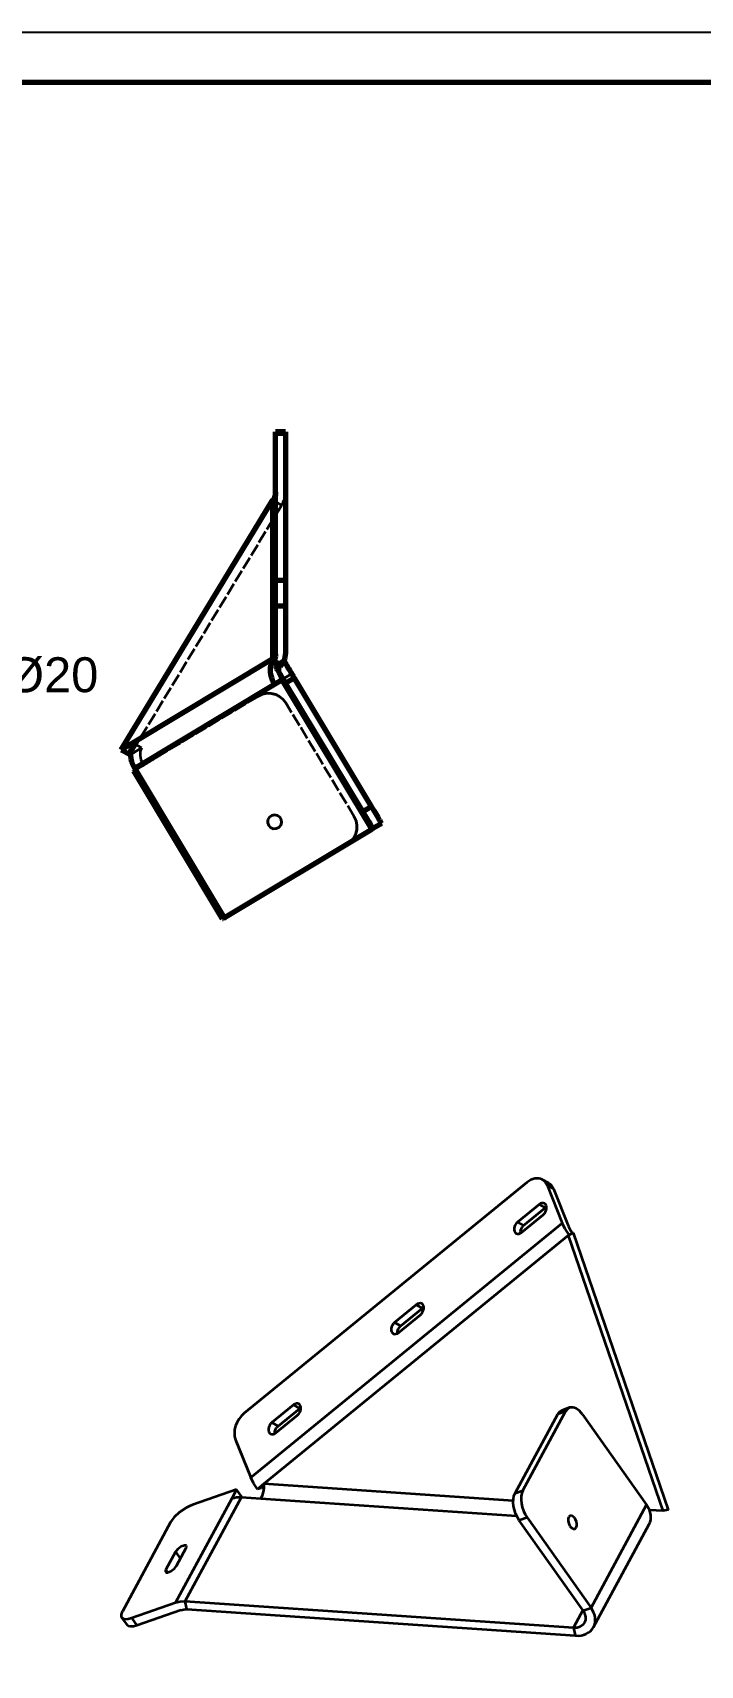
# Model space of a CAD drawing. Header units: millimetres. Extents: x 0 to 420, y 0 to 297.
# Drawn here: x 132.2 to 199.1, y 133.4 to 297 of the extents above; entities that cross this region are included whole.
import ezdxf

# ---------------------------------------------------------------- set-up
doc = ezdxf.new("R2010")
doc.units = ezdxf.units.MM
doc.linetypes.add('DASHED', pattern=[1.524, 1.27, -0.254])
doc.styles.add('GOST', font='Arial')

msp = doc.modelspace()

# ---------------------------------------------------------------- linework, layer by layer
at = {"color": 1, "lineweight": 70}
for p, q in [((156.57, 256.99), (156.57, 257)), ((156.57, 257), (156.57, 257)), ((156.57, 257), (156.57, 257)), ((157.57, 257), (156.57, 257)), ((156.57, 256.98), (156.57, 256.99)), ((156.57, 256.99), (156.57, 256.99)), ((156.57, 256.97), (156.57, 256.98)), ((156.57, 256.96), (156.57, 256.97)), ((156.57, 256.95), (156.57, 256.96)), ((156.57, 256.94), (156.57, 256.95)), ((156.57, 256.92), (156.57, 256.94)), ((156.57, 256.91), (156.57, 256.92)), ((156.57, 256.89), (156.57, 256.91)), ((156.57, 256.87), (156.57, 256.89)), ((156.57, 256.85), (156.57, 256.87)), ((156.57, 242.13), (156.57, 256.85)), ((157.57, 256.85), (156.57, 256.85)), ((157.57, 257), (157.57, 257)), ((157.57, 257), (157.57, 257)), ((157.57, 257), (157.57, 256.99)), ((157.57, 256.99), (157.57, 256.99)), ((157.57, 256.99), (157.57, 256.98)), ((157.57, 256.98), (157.57, 256.97)), ((157.57, 256.97), (157.57, 256.96)), ((157.57, 256.96), (157.57, 256.95)), ((157.57, 256.95), (157.57, 256.94)), ((157.57, 256.94), (157.57, 256.92)), ((157.57, 256.92), (157.57, 256.91)), ((157.57, 256.91), (157.57, 256.89)), ((157.57, 256.89), (157.57, 256.87)), ((157.57, 256.87), (157.57, 256.85)), ((157.57, 256.85), (157.57, 242.13)), ((156.42, 250.34), (156.31, 250.15)), ((156.51, 250.54), (156.42, 250.34)), ((156.55, 250.74), (156.51, 250.54)), ((156.57, 250.95), (156.55, 250.74)), ((141.1, 225.13), (156.31, 250.2)), ((156.31, 250.15), (156.31, 250.2)), ((156.31, 250.2), (156.33, 250.18)), ((156.31, 234.27), (156.31, 250.15)), ((156.57, 242.04), (156.57, 242.13)), ((156.57, 242.13), (157.57, 242.13)), ((157.57, 242.13), (157.57, 242.04)), ((156.57, 241.92), (156.57, 242.04)), ((156.57, 241.78), (156.57, 241.92)), ((156.57, 241.62), (156.57, 241.78)), ((156.57, 241.45), (156.57, 241.62)), ((156.57, 241.26), (156.57, 241.45)), ((156.57, 241.06), (156.57, 241.26)), ((156.57, 240.85), (156.57, 241.06)), ((156.57, 240.63), (156.57, 240.85)), ((156.57, 240.4), (156.57, 240.63)), ((157.57, 242.04), (157.57, 241.92)), ((157.57, 241.92), (157.57, 241.78)), ((157.57, 241.78), (157.57, 241.62)), ((157.57, 241.62), (157.57, 241.45)), ((157.57, 241.45), (157.57, 241.26)), ((157.57, 241.26), (157.57, 241.06)), ((157.57, 241.06), (157.57, 240.85)), ((157.57, 240.85), (157.57, 240.63)), ((157.57, 240.63), (157.57, 240.4)), ((156.57, 240.18), (156.57, 240.4)), ((156.57, 239.96), (156.57, 240.18)), ((156.57, 239.74), (156.57, 239.96)), ((156.57, 239.53), (156.57, 239.74)), ((156.57, 234.73), (156.57, 239.53)), ((157.57, 239.53), (156.57, 239.53)), ((157.57, 240.4), (157.57, 240.18)), ((157.57, 240.18), (157.57, 239.96)), ((157.57, 239.96), (157.57, 239.74)), ((157.57, 239.74), (157.57, 239.53)), ((157.57, 239.53), (157.57, 234.73)), ((156.31, 234.27), (142.31, 225.86)), ((156.11, 233.66), (156.19, 233.97)), ((156.19, 233.97), (156.31, 234.27)), ((156.31, 234.27), (156.31, 233.93)), ((156.42, 234.11), (156.31, 233.93)), ((156.31, 233.93), (156.76, 233.66)), ((156.51, 234.31), (156.42, 234.11)), ((156.55, 234.52), (156.51, 234.31)), ((156.57, 234.73), (156.55, 234.52)), ((156.55, 233.53), (157.41, 234.05)), ((157.41, 234.05), (157.41, 234.04)), ((157.41, 234.04), (157.43, 234.01)), ((157.43, 234.01), (157.46, 233.95)), ((157.44, 233.98), (157.54, 234.35)), ((157.46, 233.95), (157.51, 233.88)), ((157.54, 234.35), (157.57, 234.73)), ((156.06, 233.34), (156.11, 233.66)), ((156.06, 233.01), (156.06, 233.34)), ((156.1, 232.67), (156.06, 233.01)), ((156.18, 232.35), (156.1, 232.67)), ((156.3, 232.03), (156.18, 232.35)), ((156.55, 233.52), (156.55, 233.53)), ((156.57, 233.49), (156.55, 233.52)), ((156.61, 233.44), (156.57, 233.49)), ((156.65, 233.36), (156.61, 233.44)), ((156.71, 233.27), (156.65, 233.36)), ((156.77, 233.16), (156.71, 233.27)), ((156.85, 233.03), (156.77, 233.16)), ((156.94, 232.89), (156.85, 233.03)), ((157.03, 232.73), (156.94, 232.89)), ((157.03, 232.74), (157.11, 232.46)), ((157.13, 232.56), (157.03, 232.73)), ((157.11, 232.46), (157.24, 232.2)), ((157.24, 232.39), (157.13, 232.56)), ((157.35, 232.2), (157.24, 232.39)), ((157.51, 233.88), (157.56, 233.79)), ((157.56, 233.79), (157.63, 233.68)), ((158.44, 232.34), (157.58, 231.82)), ((157.63, 233.68), (157.71, 233.55)), ((157.71, 233.55), (157.79, 233.4)), ((157.79, 233.4), (157.89, 233.25)), ((157.89, 233.25), (157.99, 233.08)), ((157.99, 233.08), (158.09, 232.9)), ((158.09, 232.9), (158.21, 232.72)), ((158.21, 232.72), (158.32, 232.53)), ((158.32, 232.53), (158.44, 232.34)), ((158.44, 232.34), (166.16, 219.48)), ((142.46, 223.32), (156.46, 231.73)), ((156.46, 231.73), (156.3, 232.03)), ((156.46, 231.73), (157.2, 232.17)), ((157.2, 232.17), (157.22, 232.18)), ((157.2, 232.17), (166.21, 217.17)), ((157.22, 232.18), (157.23, 232.19)), ((157.23, 232.19), (157.25, 232.2)), ((157.25, 232.2), (157.26, 232.21)), ((157.26, 232.21), (157.27, 232.22)), ((157.27, 232.22), (157.28, 232.22)), ((157.28, 232.22), (157.29, 232.23)), ((157.29, 232.23), (157.3, 232.23)), ((157.3, 232.23), (157.31, 232.24)), ((157.31, 232.24), (157.31, 232.24)), ((157.31, 232.24), (157.32, 232.24)), ((157.32, 232.24), (157.32, 232.25)), ((157.32, 232.25), (157.32, 232.25)), ((157.32, 232.25), (157.32, 232.25)), ((157.46, 232.01), (157.35, 232.2)), ((157.58, 231.82), (157.46, 232.01)), ((165.3, 218.96), (157.58, 231.82)), ((142.31, 225.86), (141.1, 225.13)), ((142.19, 225.56), (142.31, 225.86)), ((141.1, 225.13), (142.01, 224.67)), ((142.01, 224.67), (142.06, 224.69)), ((142.06, 224.93), (142.11, 225.25)), ((142.06, 224.6), (142.06, 224.93)), ((142.1, 224.26), (142.06, 224.6)), ((142.18, 223.94), (142.1, 224.26)), ((142.11, 225.25), (142.19, 225.56)), ((142.3, 223.62), (142.18, 223.94)), ((142.46, 223.32), (142.3, 223.62)), ((142.37, 223.03), (142.36, 223.03)), ((142.36, 223.03), (142.36, 223.03)), ((151.27, 208.2), (142.36, 223.03)), ((142.38, 223.04), (142.37, 223.03)), ((142.37, 223.03), (142.37, 223.03)), ((142.39, 223.04), (142.38, 223.04)), ((142.4, 223.05), (142.39, 223.04)), ((142.41, 223.06), (142.4, 223.05)), ((142.43, 223.07), (142.41, 223.06)), ((142.44, 223.08), (142.43, 223.07)), ((142.46, 223.09), (142.44, 223.08)), ((142.56, 223.15), (142.46, 223.32)), ((142.49, 223.1), (142.46, 223.09)), ((142.51, 223.12), (142.49, 223.1)), ((142.53, 223.13), (142.51, 223.12)), ((142.56, 223.15), (142.53, 223.13)), ((151.47, 208.32), (142.56, 223.15)), ((165.3, 218.96), (166.16, 219.48)), ((166.16, 219.48), (166.28, 219.29)), ((166.28, 219.29), (166.39, 219.1)), ((165.42, 218.77), (165.3, 218.96)), ((165.53, 218.58), (165.42, 218.77)), ((165.64, 218.4), (165.53, 218.58)), ((165.75, 218.22), (165.64, 218.4)), ((165.85, 218.05), (165.75, 218.22)), ((165.95, 217.89), (165.85, 218.05)), ((166.03, 217.75), (165.95, 217.89)), ((166.11, 217.62), (166.03, 217.75)), ((166.18, 217.51), (166.11, 217.62)), ((167.19, 217.76), (166.33, 217.25)), ((166.39, 219.1), (166.5, 218.91)), ((166.5, 218.91), (166.61, 218.73)), ((166.61, 218.73), (166.71, 218.57)), ((166.71, 218.57), (166.8, 218.41)), ((166.8, 218.41), (166.89, 218.27)), ((166.89, 218.27), (166.97, 218.14)), ((166.97, 218.14), (167.03, 218.03)), ((167.03, 218.03), (167.09, 217.93)), ((167.09, 217.93), (167.13, 217.86)), ((167.13, 217.86), (167.16, 217.81)), ((167.16, 217.81), (167.18, 217.77)), ((167.18, 217.77), (167.19, 217.76)), ((166.21, 217.17), (151.47, 208.32)), ((166.23, 217.42), (166.18, 217.51)), ((166.23, 217.18), (166.21, 217.17)), ((166.28, 217.34), (166.23, 217.42)), ((166.24, 217.19), (166.23, 217.18)), ((166.26, 217.2), (166.24, 217.19)), ((166.27, 217.21), (166.26, 217.2)), ((166.28, 217.22), (166.27, 217.21)), ((166.31, 217.29), (166.28, 217.34)), ((166.29, 217.22), (166.28, 217.22)), ((166.3, 217.23), (166.29, 217.22)), ((166.31, 217.23), (166.3, 217.23)), ((166.33, 217.26), (166.31, 217.29)), ((166.32, 217.24), (166.31, 217.23)), ((166.33, 217.24), (166.32, 217.24)), ((166.32, 217.24), (166.32, 217.24)), ((166.33, 217.25), (166.33, 217.26)), ((166.33, 217.25), (166.33, 217.25)), ((166.33, 217.25), (166.33, 217.25)), ((166.33, 217.25), (166.33, 217.24)), ((151.28, 208.2), (151.27, 208.2)), ((151.27, 208.2), (151.27, 208.2)), ((151.29, 208.21), (151.28, 208.2)), ((151.28, 208.2), (151.28, 208.2)), ((151.3, 208.21), (151.29, 208.21)), ((151.31, 208.22), (151.3, 208.21)), ((151.32, 208.23), (151.31, 208.22)), ((151.34, 208.24), (151.32, 208.23)), ((151.36, 208.25), (151.34, 208.24)), ((151.37, 208.26), (151.36, 208.25)), ((151.4, 208.27), (151.37, 208.26)), ((151.42, 208.29), (151.4, 208.27)), ((151.44, 208.3), (151.42, 208.29)), ((151.47, 208.32), (151.44, 208.3))]:
    msp.add_line(p, q, dxfattribs=at)
at = {"color": 5, "linetype": 'DASHED', "lineweight": 35}
for p, q in [((156.57, 257), (156.57, 256.99)), ((156.57, 256.99), (156.57, 256.97)), ((156.57, 256.97), (156.57, 256.94)), ((156.57, 256.94), (156.57, 256.89)), ((156.57, 256.89), (156.57, 256.82)), ((156.57, 256.82), (156.57, 256.75)), ((157.57, 256.99), (157.57, 257)), ((157.57, 256.97), (157.57, 256.99)), ((157.57, 256.94), (157.57, 256.97)), ((157.57, 256.89), (157.57, 256.94)), ((157.57, 256.82), (157.57, 256.89)), ((157.57, 256.75), (157.57, 256.82)), ((156.57, 256.75), (156.57, 256.66)), ((156.57, 256.66), (156.57, 256.56)), ((156.57, 256.56), (156.57, 256.45)), ((156.57, 256.45), (156.57, 256.33)), ((156.57, 256.33), (156.57, 256.19)), ((156.57, 256.19), (156.57, 256.05)), ((156.57, 256.05), (156.57, 255.91)), ((156.57, 255.91), (156.57, 255.75)), ((156.57, 255.75), (156.57, 250.95)), ((157.57, 256.66), (157.57, 256.75)), ((157.57, 256.56), (157.57, 256.66)), ((157.57, 256.45), (157.57, 256.56)), ((157.57, 256.33), (157.57, 256.45)), ((157.57, 256.19), (157.57, 256.33)), ((157.57, 256.05), (157.57, 256.19)), ((157.57, 255.91), (157.57, 256.05)), ((157.57, 255.75), (157.57, 255.91)), ((157.57, 255.75), (157.57, 250.95)), ((156.57, 253.97), (156.57, 253.98)), ((156.57, 253.98), (156.57, 253.98)), ((156.57, 253.98), (156.57, 253.98)), ((156.57, 253.98), (156.57, 253.98)), ((156.57, 253.98), (156.57, 253.98)), ((156.57, 253.98), (156.57, 253.97)), ((156.57, 253.96), (156.57, 253.97)), ((156.57, 253.97), (156.57, 253.97)), ((156.57, 253.97), (156.57, 253.97)), ((156.57, 253.97), (156.57, 253.93)), ((156.57, 253.95), (156.57, 253.96)), ((156.57, 253.96), (156.57, 253.96)), ((156.57, 253.94), (156.57, 253.95)), ((156.57, 253.95), (156.57, 253.95)), ((156.57, 253.93), (156.57, 253.94)), ((156.57, 253.94), (156.57, 253.94)), ((156.57, 252.8), (156.57, 253.93)), ((156.57, 253.93), (156.57, 253.86)), ((156.57, 253.86), (156.57, 253.78)), ((156.57, 253.78), (156.57, 253.67)), ((156.57, 253.67), (156.57, 253.55)), ((156.57, 253.55), (156.57, 253.42)), ((157.57, 253.97), (157.57, 253.98)), ((157.57, 253.98), (157.57, 253.98)), ((157.57, 253.98), (157.57, 253.98)), ((157.57, 253.98), (157.57, 253.98)), ((157.57, 253.98), (157.57, 253.98)), ((157.57, 253.98), (157.57, 253.97)), ((157.57, 253.93), (157.57, 253.97)), ((157.57, 253.97), (157.57, 253.97)), ((157.57, 253.97), (157.57, 253.97)), ((157.57, 253.97), (157.57, 253.96)), ((157.57, 253.96), (157.57, 253.96)), ((157.57, 253.96), (157.57, 253.95)), ((157.57, 253.95), (157.57, 253.95)), ((157.57, 253.95), (157.57, 253.94)), ((157.57, 253.94), (157.57, 253.94)), ((157.57, 253.94), (157.57, 253.93)), ((157.57, 253.93), (157.57, 252.8)), ((157.57, 253.86), (157.57, 253.93)), ((157.57, 253.78), (157.57, 253.86)), ((157.57, 253.67), (157.57, 253.78)), ((157.57, 253.55), (157.57, 253.67)), ((157.57, 253.42), (157.57, 253.55)), ((156.57, 253.42), (156.57, 253.28)), ((156.57, 253.28), (156.57, 253.14)), ((156.57, 253.14), (156.57, 253.01)), ((156.57, 253.01), (156.57, 252.89)), ((156.57, 252.89), (156.57, 252.78)), ((156.57, 252.74), (156.57, 252.8)), ((156.57, 252.78), (156.57, 252.7)), ((156.57, 252.65), (156.57, 252.74)), ((156.57, 252.7), (156.57, 252.63)), ((156.57, 252.54), (156.57, 252.65)), ((156.57, 252.63), (156.57, 251.5)), ((156.57, 252.42), (156.57, 252.54)), ((156.57, 252.29), (156.57, 252.42)), ((156.57, 252.16), (156.57, 252.29)), ((156.57, 252.02), (156.57, 252.16)), ((156.57, 251.89), (156.57, 252.02)), ((157.57, 253.28), (157.57, 253.42)), ((157.57, 253.14), (157.57, 253.28)), ((157.57, 253.01), (157.57, 253.14)), ((157.57, 252.89), (157.57, 253.01)), ((157.57, 252.78), (157.57, 252.89)), ((157.57, 252.8), (157.57, 252.74)), ((157.57, 252.7), (157.57, 252.78)), ((157.57, 252.74), (157.57, 252.65)), ((157.57, 252.63), (157.57, 252.7)), ((157.57, 252.65), (157.57, 252.54)), ((157.57, 251.5), (157.57, 252.63)), ((157.57, 252.54), (157.57, 252.42)), ((157.57, 252.42), (157.57, 252.29)), ((157.57, 252.29), (157.57, 252.16)), ((157.57, 252.16), (157.57, 252.02)), ((157.57, 252.02), (157.57, 251.89)), ((156.57, 251.77), (156.57, 251.89)), ((156.57, 251.66), (156.57, 251.77)), ((156.57, 251.57), (156.57, 251.66)), ((156.57, 251.51), (156.57, 251.57)), ((156.57, 251.47), (156.57, 251.51)), ((156.57, 251.5), (156.57, 251.5)), ((156.57, 251.5), (156.57, 251.49)), ((156.57, 251.49), (156.57, 251.48)), ((156.57, 251.48), (156.57, 251.48)), ((156.57, 251.48), (156.57, 251.47)), ((156.57, 251.47), (156.57, 251.47)), ((156.57, 251.47), (156.57, 251.47)), ((156.57, 251.47), (156.57, 251.46)), ((156.57, 251.45), (156.57, 251.47)), ((156.57, 251.46), (156.57, 251.46)), ((156.57, 251.46), (156.57, 251.46)), ((156.57, 251.46), (156.57, 251.46)), ((156.57, 251.46), (156.57, 251.45)), ((156.57, 251.45), (156.57, 251.45)), ((156.57, 251.45), (156.57, 251.45)), ((156.57, 250.95), (156.57, 234.73)), ((157.46, 250.27), (157.54, 250.61)), ((157.54, 250.61), (157.57, 250.95)), ((157.57, 251.89), (157.57, 251.77)), ((157.57, 251.77), (157.57, 251.66)), ((157.57, 251.66), (157.57, 251.57)), ((157.57, 251.57), (157.57, 251.51)), ((157.57, 251.51), (157.57, 251.47)), ((157.57, 251.49), (157.57, 251.5)), ((157.57, 251.5), (157.57, 251.5)), ((157.57, 251.48), (157.57, 251.49)), ((157.57, 251.47), (157.57, 251.48)), ((157.57, 251.48), (157.57, 251.48)), ((157.57, 251.47), (157.57, 251.45)), ((157.57, 251.46), (157.57, 251.47)), ((157.57, 251.47), (157.57, 251.47)), ((157.57, 251.47), (157.57, 251.47)), ((157.57, 251.45), (157.57, 251.46)), ((157.57, 251.46), (157.57, 251.46)), ((157.57, 251.46), (157.57, 251.46)), ((157.57, 251.46), (157.57, 251.46)), ((157.57, 251.45), (157.57, 251.45)), ((157.57, 251.45), (157.57, 251.45)), ((157.57, 234.73), (157.57, 250.95)), ((157.15, 249.61), (142.01, 224.67)), ((156.75, 249.89), (156.31, 250.15)), ((156.33, 250.18), (156.75, 249.89)), ((156.75, 249.89), (157.15, 249.65)), ((156.75, 249.89), (157.15, 249.61)), ((157.15, 249.65), (157.33, 249.95)), ((157.15, 249.65), (157.15, 249.61)), ((157.33, 249.95), (157.46, 250.27)), ((156.57, 247.58), (156.57, 247.59)), ((156.57, 247.59), (156.57, 247.59)), ((156.57, 247.59), (156.57, 247.59)), ((156.57, 247.59), (156.57, 247.57)), ((156.57, 247.57), (156.57, 247.58)), ((156.57, 247.58), (156.57, 247.58)), ((156.57, 247.58), (156.57, 247.58)), ((156.57, 247.58), (156.57, 247.58)), ((156.57, 247.56), (156.57, 247.57)), ((156.57, 247.57), (156.57, 247.57)), ((156.57, 247.57), (156.57, 247.57)), ((156.57, 247.57), (156.57, 247.53)), ((156.57, 247.55), (156.57, 247.56)), ((156.57, 247.56), (156.57, 247.56)), ((156.57, 247.54), (156.57, 247.55)), ((156.57, 246.41), (156.57, 247.54)), ((156.57, 247.54), (156.57, 247.54)), ((156.57, 247.53), (156.57, 247.47)), ((156.57, 247.47), (156.57, 247.38)), ((156.57, 247.38), (156.57, 247.27)), ((156.57, 247.27), (156.57, 247.15)), ((156.57, 247.15), (156.57, 247.02)), ((156.57, 247.02), (156.57, 246.88)), ((157.57, 247.57), (157.57, 247.59)), ((157.57, 247.59), (157.57, 247.59)), ((157.57, 247.59), (157.57, 247.59)), ((157.57, 247.59), (157.57, 247.58)), ((157.57, 247.58), (157.57, 247.58)), ((157.57, 247.58), (157.57, 247.58)), ((157.57, 247.58), (157.57, 247.58)), ((157.57, 247.58), (157.57, 247.57)), ((157.57, 247.53), (157.57, 247.57)), ((157.57, 247.57), (157.57, 247.57)), ((157.57, 247.57), (157.57, 247.57)), ((157.57, 247.57), (157.57, 247.56)), ((157.57, 247.56), (157.57, 247.56)), ((157.57, 247.56), (157.57, 247.55)), ((157.57, 247.55), (157.57, 247.54)), ((157.57, 247.54), (157.57, 246.41)), ((157.57, 247.54), (157.57, 247.54)), ((157.57, 247.47), (157.57, 247.53)), ((157.57, 247.38), (157.57, 247.47)), ((157.57, 247.27), (157.57, 247.38)), ((157.57, 247.15), (157.57, 247.27)), ((157.57, 247.02), (157.57, 247.15)), ((157.57, 246.88), (157.57, 247.02)), ((156.57, 246.88), (156.57, 246.75)), ((156.57, 246.75), (156.57, 246.62)), ((156.57, 246.62), (156.57, 246.5)), ((156.57, 246.5), (156.57, 246.39)), ((156.57, 246.34), (156.57, 246.41)), ((156.57, 246.39), (156.57, 246.3)), ((156.57, 246.26), (156.57, 246.34)), ((156.57, 246.3), (156.57, 246.24)), ((156.57, 246.15), (156.57, 246.26)), ((156.57, 246.24), (156.57, 245.11)), ((156.57, 246.03), (156.57, 246.15)), ((156.57, 245.9), (156.57, 246.03)), ((156.57, 245.76), (156.57, 245.9)), ((156.57, 245.62), (156.57, 245.76)), ((156.57, 245.49), (156.57, 245.62)), ((156.57, 245.37), (156.57, 245.49)), ((156.57, 245.26), (156.57, 245.37)), ((157.57, 246.75), (157.57, 246.88)), ((157.57, 246.62), (157.57, 246.75)), ((157.57, 246.5), (157.57, 246.62)), ((157.57, 246.39), (157.57, 246.5)), ((157.57, 246.41), (157.57, 246.34)), ((157.57, 246.3), (157.57, 246.39)), ((157.57, 246.34), (157.57, 246.26)), ((157.57, 246.24), (157.57, 246.3)), ((157.57, 246.26), (157.57, 246.15)), ((157.57, 245.11), (157.57, 246.24)), ((157.57, 246.15), (157.57, 246.03)), ((157.57, 246.03), (157.57, 245.9)), ((157.57, 245.9), (157.57, 245.76)), ((157.57, 245.76), (157.57, 245.62)), ((157.57, 245.62), (157.57, 245.49)), ((157.57, 245.49), (157.57, 245.37)), ((157.57, 245.37), (157.57, 245.26)), ((156.57, 245.18), (156.57, 245.26)), ((156.57, 245.11), (156.57, 245.18)), ((156.57, 245.11), (156.57, 245.1)), ((156.57, 245.07), (156.57, 245.11)), ((156.57, 245.1), (156.57, 245.1)), ((156.57, 245.1), (156.57, 245.09)), ((156.57, 245.09), (156.57, 245.09)), ((156.57, 245.09), (156.57, 245.08)), ((156.57, 245.08), (156.57, 245.08)), ((156.57, 245.08), (156.57, 245.07)), ((156.57, 245.07), (156.57, 245.07)), ((156.57, 245.07), (156.57, 245.07)), ((156.57, 245.07), (156.57, 245.06)), ((156.57, 245.06), (156.57, 245.07)), ((156.57, 245.06), (156.57, 245.06)), ((156.57, 245.06), (156.57, 245.06)), ((156.57, 245.06), (156.57, 245.06)), ((156.57, 245.06), (156.57, 245.06)), ((157.57, 245.26), (157.57, 245.18)), ((157.57, 245.18), (157.57, 245.11)), ((157.57, 245.11), (157.57, 245.07)), ((157.57, 245.1), (157.57, 245.11)), ((157.57, 245.09), (157.57, 245.1)), ((157.57, 245.1), (157.57, 245.1)), ((157.57, 245.08), (157.57, 245.09)), ((157.57, 245.09), (157.57, 245.09)), ((157.57, 245.07), (157.57, 245.08)), ((157.57, 245.08), (157.57, 245.08)), ((157.57, 245.07), (157.57, 245.06)), ((157.57, 245.06), (157.57, 245.07)), ((157.57, 245.07), (157.57, 245.07)), ((157.57, 245.07), (157.57, 245.07)), ((157.57, 245.06), (157.57, 245.06)), ((157.57, 245.06), (157.57, 245.06)), ((157.57, 245.06), (157.57, 245.06)), ((157.57, 245.06), (157.57, 245.06)), ((156.57, 241.18), (156.57, 241.19)), ((156.57, 241.19), (156.57, 241.19)), ((156.57, 241.19), (156.57, 241.19)), ((156.57, 241.19), (156.57, 241.19)), ((156.57, 241.19), (156.57, 241.19)), ((156.57, 241.19), (156.57, 241.19)), ((156.57, 241.19), (156.57, 241.18)), ((156.57, 241.17), (156.57, 241.18)), ((156.57, 241.18), (156.57, 241.18)), ((156.57, 241.18), (156.57, 241.18)), ((156.57, 241.18), (156.57, 241.14)), ((156.57, 241.16), (156.57, 241.17)), ((156.57, 241.17), (156.57, 241.17)), ((156.57, 241.15), (156.57, 241.16)), ((156.57, 241.16), (156.57, 241.16)), ((156.57, 241.14), (156.57, 241.15)), ((156.57, 240.01), (156.57, 241.14)), ((156.57, 241.14), (156.57, 241.07)), ((156.57, 241.07), (156.57, 240.99)), ((156.57, 240.99), (156.57, 240.88)), ((156.57, 240.88), (156.57, 240.76)), ((156.57, 240.76), (156.57, 240.63)), ((156.57, 240.63), (156.57, 240.49)), ((156.57, 240.49), (156.57, 240.35)), ((157.57, 241.18), (157.57, 241.19)), ((157.57, 241.19), (157.57, 241.19)), ((157.57, 241.19), (157.57, 241.19)), ((157.57, 241.19), (157.57, 241.19)), ((157.57, 241.19), (157.57, 241.19)), ((157.57, 241.19), (157.57, 241.19)), ((157.57, 241.19), (157.57, 241.18)), ((157.57, 241.14), (157.57, 241.18)), ((157.57, 241.18), (157.57, 241.18)), ((157.57, 241.18), (157.57, 241.18)), ((157.57, 241.18), (157.57, 241.17)), ((157.57, 241.17), (157.57, 241.17)), ((157.57, 241.17), (157.57, 241.16)), ((157.57, 241.16), (157.57, 241.16)), ((157.57, 241.16), (157.57, 241.15)), ((157.57, 241.15), (157.57, 241.14)), ((157.57, 241.14), (157.57, 240.01)), ((157.57, 241.07), (157.57, 241.14)), ((157.57, 240.99), (157.57, 241.07)), ((157.57, 240.88), (157.57, 240.99)), ((157.57, 240.76), (157.57, 240.88)), ((157.57, 240.63), (157.57, 240.76)), ((157.57, 240.49), (157.57, 240.63)), ((157.57, 240.35), (157.57, 240.49)), ((156.57, 240.35), (156.57, 240.22)), ((156.57, 240.22), (156.57, 240.1)), ((156.57, 240.1), (156.57, 240)), ((156.57, 239.95), (156.57, 240.01)), ((156.57, 240), (156.57, 239.91)), ((156.57, 239.86), (156.57, 239.95)), ((156.57, 239.91), (156.57, 239.84)), ((156.57, 239.76), (156.57, 239.86)), ((156.57, 239.84), (156.57, 238.72)), ((156.57, 239.64), (156.57, 239.76)), ((156.57, 239.5), (156.57, 239.64)), ((156.57, 239.37), (156.57, 239.5)), ((156.57, 239.23), (156.57, 239.37)), ((156.57, 239.1), (156.57, 239.23)), ((156.57, 238.98), (156.57, 239.1)), ((156.57, 238.87), (156.57, 238.98)), ((156.57, 238.78), (156.57, 238.87)), ((157.57, 240.22), (157.57, 240.35)), ((157.57, 240.1), (157.57, 240.22)), ((157.57, 240), (157.57, 240.1)), ((157.57, 240.01), (157.57, 239.95)), ((157.57, 239.91), (157.57, 240)), ((157.57, 239.95), (157.57, 239.86)), ((157.57, 239.84), (157.57, 239.91)), ((157.57, 239.86), (157.57, 239.76)), ((157.57, 238.72), (157.57, 239.84)), ((157.57, 239.76), (157.57, 239.64)), ((157.57, 239.64), (157.57, 239.5)), ((157.57, 239.5), (157.57, 239.37)), ((157.57, 239.37), (157.57, 239.23)), ((157.57, 239.23), (157.57, 239.1)), ((157.57, 239.1), (157.57, 238.98)), ((157.57, 238.98), (157.57, 238.87)), ((157.57, 238.87), (157.57, 238.78)), ((156.57, 238.72), (156.57, 238.78)), ((156.57, 238.72), (156.57, 238.71)), ((156.57, 238.68), (156.57, 238.72)), ((156.57, 238.71), (156.57, 238.7)), ((156.57, 238.7), (156.57, 238.7)), ((156.57, 238.7), (156.57, 238.69)), ((156.57, 238.69), (156.57, 238.69)), ((156.57, 238.69), (156.57, 238.68)), ((156.57, 238.68), (156.57, 238.68)), ((156.57, 238.68), (156.57, 238.67)), ((156.57, 238.67), (156.57, 238.68)), ((156.57, 238.67), (156.57, 238.67)), ((156.57, 238.67), (156.57, 238.67)), ((156.57, 238.67), (156.57, 238.67)), ((156.57, 238.67), (156.57, 238.67)), ((156.57, 238.67), (156.57, 238.67)), ((156.57, 238.67), (156.57, 238.67)), ((157.57, 238.78), (157.57, 238.72)), ((157.57, 238.72), (157.57, 238.68)), ((157.57, 238.71), (157.57, 238.72)), ((157.57, 238.7), (157.57, 238.71)), ((157.57, 238.69), (157.57, 238.7)), ((157.57, 238.7), (157.57, 238.7)), ((157.57, 238.68), (157.57, 238.69)), ((157.57, 238.69), (157.57, 238.69)), ((157.57, 238.68), (157.57, 238.67)), ((157.57, 238.67), (157.57, 238.68)), ((157.57, 238.68), (157.57, 238.68)), ((157.57, 238.67), (157.57, 238.67)), ((157.57, 238.67), (157.57, 238.67)), ((157.57, 238.67), (157.57, 238.67)), ((157.57, 238.67), (157.57, 238.67)), ((157.57, 238.67), (157.57, 238.67)), ((157.57, 238.67), (157.57, 238.67)), ((156.31, 234.27), (157.15, 233.76)), ((156.55, 233.53), (157.41, 234.05)), ((157.32, 233.69), (157.44, 233.98)), ((157.41, 234.05), (158.18, 232.76)), ((157.32, 232.25), (156.55, 233.53)), ((156.76, 233.66), (157.15, 233.42)), ((157, 233.27), (156.99, 233)), ((156.99, 233), (157.03, 232.74)), ((157.06, 233.52), (157, 233.27)), ((157.15, 233.76), (157.06, 233.52)), ((157.15, 233.76), (157.15, 233.42)), ((157.15, 233.42), (157.32, 233.69)), ((157.98, 232.64), (157.24, 232.2)), ((158.18, 232.76), (157.32, 232.25)), ((158.01, 232.66), (157.98, 232.64)), ((158.03, 232.67), (158.01, 232.66)), ((158.06, 232.69), (158.03, 232.67)), ((158.08, 232.7), (158.06, 232.69)), ((158.1, 232.71), (158.08, 232.7)), ((158.11, 232.72), (158.1, 232.71)), ((158.13, 232.73), (158.11, 232.72)), ((158.14, 232.74), (158.13, 232.73)), ((158.15, 232.75), (158.14, 232.74)), ((158.16, 232.75), (158.15, 232.75)), ((158.17, 232.76), (158.16, 232.75)), ((158.18, 232.76), (158.17, 232.76)), ((158.17, 232.76), (158.17, 232.76)), ((158.18, 232.76), (167.19, 217.76)), ((158.18, 232.76), (158.18, 232.76)), ((154.85, 230.53), (155.26, 230.72)), ((155.26, 230.72), (154.85, 230.53)), ((155.26, 230.72), (155.7, 230.81)), ((155.7, 230.81), (155.26, 230.72)), ((155.7, 230.81), (156.14, 230.8)), ((156.14, 230.8), (155.7, 230.81)), ((156.14, 230.8), (156.58, 230.69)), ((156.58, 230.69), (156.14, 230.8)), ((157.24, 232.2), (156.46, 231.73)), ((156.58, 230.69), (156.98, 230.49)), ((156.98, 230.49), (156.58, 230.69)), ((166.33, 217.25), (157.32, 232.25)), ((154.85, 230.53), (144.59, 224.37)), ((154.85, 230.53), (144.59, 224.37)), ((156.98, 230.49), (157.32, 230.2)), ((157.32, 230.2), (156.98, 230.49)), ((157.32, 230.2), (157.6, 229.85)), ((157.6, 229.85), (157.32, 230.2)), ((164.45, 218.45), (157.6, 229.85)), ((164.45, 218.45), (157.6, 229.85)), ((143.15, 225.35), (142.31, 225.86)), ((160.57, 226.84), (160.57, 226.85)), ((160.57, 226.85), (160.57, 226.84)), ((160.57, 226.83), (160.57, 226.84)), ((160.57, 226.84), (160.57, 226.83)), ((160.59, 226.81), (160.57, 226.83)), ((160.57, 226.83), (160.59, 226.81)), ((160.6, 226.79), (160.59, 226.81)), ((160.59, 226.81), (160.6, 226.79)), ((160.62, 226.76), (160.6, 226.79)), ((160.6, 226.79), (160.62, 226.76)), ((160.64, 226.72), (160.62, 226.76)), ((160.62, 226.76), (160.64, 226.72)), ((160.67, 226.67), (160.64, 226.72)), ((160.64, 226.72), (160.67, 226.67)), ((160.7, 226.62), (160.67, 226.67)), ((160.67, 226.67), (160.7, 226.62)), ((160.73, 226.57), (160.7, 226.62)), ((160.7, 226.62), (160.73, 226.57)), ((160.77, 226.51), (160.73, 226.57)), ((160.73, 226.57), (160.77, 226.51)), ((160.81, 226.45), (160.77, 226.51)), ((160.77, 226.51), (160.81, 226.45)), ((160.85, 226.38), (160.81, 226.45)), ((160.81, 226.45), (160.85, 226.38)), ((160.89, 226.32), (160.85, 226.38)), ((160.85, 226.38), (160.89, 226.32)), ((160.93, 226.25), (160.89, 226.32)), ((160.89, 226.32), (160.93, 226.25)), ((160.93, 226.25), (162.47, 223.68)), ((162.47, 223.68), (160.93, 226.25)), ((161.43, 227.35), (161.42, 227.36)), ((161.42, 227.36), (161.42, 227.36)), ((161.42, 227.36), (161.42, 227.36)), ((161.42, 227.36), (161.43, 227.35)), ((161.44, 227.33), (161.43, 227.35)), ((161.43, 227.35), (161.44, 227.33)), ((161.46, 227.3), (161.44, 227.33)), ((161.44, 227.33), (161.46, 227.3)), ((161.48, 227.27), (161.46, 227.3)), ((161.46, 227.3), (161.48, 227.27)), ((161.5, 227.23), (161.48, 227.27)), ((161.48, 227.27), (161.5, 227.23)), ((161.53, 227.19), (161.5, 227.23)), ((161.5, 227.23), (161.53, 227.19)), ((161.56, 227.14), (161.53, 227.19)), ((161.53, 227.19), (161.56, 227.14)), ((161.59, 227.08), (161.56, 227.14)), ((161.56, 227.14), (161.59, 227.08)), ((161.63, 227.02), (161.59, 227.08)), ((161.59, 227.08), (161.63, 227.02)), ((161.66, 226.96), (161.63, 227.02)), ((161.63, 227.02), (161.66, 226.96)), ((161.7, 226.9), (161.66, 226.96)), ((161.66, 226.96), (161.7, 226.9)), ((161.74, 226.83), (161.7, 226.9)), ((161.7, 226.9), (161.74, 226.83)), ((161.78, 226.76), (161.74, 226.83)), ((161.74, 226.83), (161.78, 226.76)), ((161.78, 226.76), (163.33, 224.19)), ((163.33, 224.19), (161.78, 226.76)), ((142.06, 224.69), (143.15, 225.35)), ((143.02, 224.98), (142.99, 224.57)), ((142.99, 224.57), (143.07, 224.17)), ((143.15, 225.35), (143.02, 224.98)), ((143.07, 224.17), (143.24, 223.79)), ((144.09, 224.07), (144.34, 224.22)), ((144.14, 224.1), (144.29, 224.18)), ((144.29, 224.18), (144.44, 224.28)), ((144.34, 224.22), (144.59, 224.37)), ((144.44, 224.28), (144.59, 224.37)), ((163.33, 224.19), (163.37, 224.12)), ((163.37, 224.12), (163.33, 224.19)), ((163.37, 224.12), (163.41, 224.06)), ((163.41, 224.06), (163.37, 224.12)), ((142.36, 223.03), (142.38, 223.04)), ((142.38, 223.04), (142.42, 223.06)), ((142.42, 223.06), (142.49, 223.1)), ((142.49, 223.1), (142.58, 223.16)), ((142.56, 223.15), (143.34, 223.62)), ((142.58, 223.16), (142.7, 223.23)), ((142.7, 223.23), (142.85, 223.32)), ((142.85, 223.32), (143.01, 223.42)), ((143.01, 223.42), (143.2, 223.53)), ((143.2, 223.53), (143.41, 223.66)), ((143.23, 223.55), (143.22, 223.55)), ((143.22, 223.55), (143.22, 223.55)), ((143.22, 223.55), (143.22, 223.54)), ((143.22, 223.54), (143.23, 223.55)), ((143.22, 223.54), (143.22, 223.54)), ((143.23, 223.55), (143.25, 223.56)), ((143.24, 223.55), (143.23, 223.55)), ((143.24, 223.79), (143.34, 223.62)), ((143.25, 223.56), (143.24, 223.56)), ((143.24, 223.56), (143.24, 223.55)), ((143.25, 223.56), (143.3, 223.59)), ((143.26, 223.57), (143.25, 223.56)), ((143.27, 223.57), (143.26, 223.57)), ((143.28, 223.58), (143.27, 223.57)), ((143.3, 223.59), (143.28, 223.58)), ((143.3, 223.59), (143.36, 223.63)), ((143.31, 223.6), (143.3, 223.59)), ((143.32, 223.61), (143.31, 223.6)), ((143.34, 223.62), (143.32, 223.61)), ((143.36, 223.63), (143.43, 223.67)), ((143.41, 223.66), (143.62, 223.79)), ((143.43, 223.67), (143.52, 223.72)), ((143.52, 223.72), (143.62, 223.79)), ((143.62, 223.79), (143.85, 223.93)), ((143.62, 223.79), (143.74, 223.85)), ((143.74, 223.85), (143.86, 223.93)), ((143.85, 223.93), (144.09, 224.07)), ((143.86, 223.93), (144, 224.01)), ((144, 224.01), (144.14, 224.1)), ((162.47, 223.68), (162.51, 223.61)), ((162.51, 223.61), (162.47, 223.68)), ((162.51, 223.61), (162.55, 223.54)), ((162.55, 223.54), (162.51, 223.61)), ((162.55, 223.54), (162.59, 223.48)), ((162.59, 223.48), (162.55, 223.54)), ((162.59, 223.48), (162.63, 223.42)), ((162.63, 223.42), (162.59, 223.48)), ((162.63, 223.42), (162.66, 223.36)), ((162.66, 223.36), (162.63, 223.42)), ((162.66, 223.36), (162.7, 223.3)), ((162.7, 223.3), (162.66, 223.36)), ((162.7, 223.3), (162.73, 223.25)), ((162.73, 223.25), (162.7, 223.3)), ((162.73, 223.25), (162.75, 223.21)), ((162.75, 223.21), (162.73, 223.25)), ((162.75, 223.21), (162.78, 223.17)), ((162.78, 223.17), (162.75, 223.21)), ((162.78, 223.17), (162.8, 223.14)), ((162.8, 223.14), (162.78, 223.17)), ((162.8, 223.14), (162.81, 223.11)), ((162.81, 223.11), (162.8, 223.14)), ((162.81, 223.11), (162.82, 223.09)), ((162.82, 223.09), (162.81, 223.11)), ((162.82, 223.09), (162.83, 223.08)), ((162.83, 223.08), (162.82, 223.09)), ((162.83, 223.08), (162.83, 223.08)), ((162.83, 223.08), (162.83, 223.08)), ((163.41, 224.06), (163.45, 223.99)), ((163.45, 223.99), (163.41, 224.06)), ((163.45, 223.99), (163.48, 223.93)), ((163.48, 223.93), (163.45, 223.99)), ((163.48, 223.93), (163.52, 223.87)), ((163.52, 223.87), (163.48, 223.93)), ((163.52, 223.87), (163.55, 223.82)), ((163.55, 223.82), (163.52, 223.87)), ((163.55, 223.82), (163.58, 223.77)), ((163.58, 223.77), (163.55, 223.82)), ((163.58, 223.77), (163.61, 223.72)), ((163.61, 223.72), (163.58, 223.77)), ((163.61, 223.72), (163.63, 223.68)), ((163.63, 223.68), (163.61, 223.72)), ((163.63, 223.68), (163.65, 223.65)), ((163.65, 223.65), (163.63, 223.68)), ((163.65, 223.65), (163.67, 223.63)), ((163.67, 223.63), (163.65, 223.65)), ((163.67, 223.63), (163.68, 223.61)), ((163.68, 223.61), (163.67, 223.63)), ((163.68, 223.61), (163.69, 223.6)), ((163.69, 223.6), (163.68, 223.61)), ((163.69, 223.6), (163.69, 223.59)), ((163.69, 223.59), (163.69, 223.6)), ((166.99, 217.64), (152.25, 208.79)), ((155.78, 217.84), (155.81, 218.13)), ((155.81, 218.13), (155.78, 217.84)), ((155.88, 217.57), (155.78, 217.84)), ((155.78, 217.84), (155.88, 217.57)), ((155.81, 218.13), (155.95, 218.39)), ((155.95, 218.39), (155.81, 218.13)), ((156.07, 217.35), (155.88, 217.57)), ((155.88, 217.57), (156.07, 217.35)), ((155.95, 218.39), (156.18, 218.56)), ((156.18, 218.56), (155.95, 218.39)), ((156.18, 218.56), (156.46, 218.63)), ((156.46, 218.63), (156.18, 218.56)), ((156.46, 218.63), (156.75, 218.57)), ((156.75, 218.57), (156.46, 218.63)), ((156.75, 218.57), (156.99, 218.41)), ((156.99, 218.41), (156.75, 218.57)), ((157.09, 217.59), (156.9, 217.37)), ((156.9, 217.37), (157.09, 217.59)), ((156.99, 218.41), (157.14, 218.16)), ((157.14, 218.16), (156.99, 218.41)), ((157.17, 217.87), (157.09, 217.59)), ((157.09, 217.59), (157.17, 217.87)), ((157.14, 218.16), (157.17, 217.87)), ((157.17, 217.87), (157.14, 218.16)), ((164.63, 218.04), (164.45, 218.45)), ((164.45, 218.45), (164.63, 218.04)), ((164.72, 217.6), (164.63, 218.04)), ((164.63, 218.04), (164.72, 217.6)), ((164.71, 217.15), (164.72, 217.6)), ((164.72, 217.6), (164.71, 217.15)), ((166.21, 217.17), (166.99, 217.64)), ((167.19, 217.76), (166.33, 217.25)), ((167.02, 217.66), (166.99, 217.64)), ((167.04, 217.68), (167.02, 217.66)), ((167.07, 217.69), (167.04, 217.68)), ((167.09, 217.7), (167.07, 217.69)), ((167.11, 217.71), (167.09, 217.7)), ((167.13, 217.72), (167.11, 217.71)), ((167.14, 217.73), (167.13, 217.72)), ((167.15, 217.74), (167.14, 217.73)), ((167.17, 217.75), (167.15, 217.74)), ((167.18, 217.76), (167.17, 217.75)), ((167.17, 217.75), (167.17, 217.75)), ((167.19, 217.76), (167.18, 217.76)), ((167.19, 217.76), (167.19, 217.76)), ((167.19, 217.76), (167.19, 217.76)), ((156.34, 217.24), (156.07, 217.35)), ((156.07, 217.35), (156.34, 217.24)), ((156.63, 217.25), (156.34, 217.24)), ((156.34, 217.24), (156.63, 217.25)), ((156.9, 217.37), (156.63, 217.25)), ((156.63, 217.25), (156.9, 217.37)), ((163.76, 215.7), (164.12, 215.98)), ((164.12, 215.98), (163.76, 215.7)), ((164.12, 215.98), (164.4, 216.32)), ((164.4, 216.32), (164.12, 215.98)), ((164.4, 216.32), (164.61, 216.72)), ((164.61, 216.72), (164.4, 216.32)), ((164.61, 216.72), (164.71, 217.15)), ((164.71, 217.15), (164.61, 216.72)), ((163.76, 215.7), (153.5, 209.54)), ((153.5, 209.54), (163.76, 215.7)), ((153.01, 209.24), (153.25, 209.39)), ((153.2, 209.35), (153.35, 209.45)), ((153.25, 209.39), (153.5, 209.54)), ((153.35, 209.45), (153.5, 209.54)), ((151.27, 208.2), (151.29, 208.21)), ((151.29, 208.21), (151.33, 208.23)), ((151.33, 208.23), (151.4, 208.27)), ((151.4, 208.27), (151.49, 208.33)), ((152.25, 208.79), (151.47, 208.32)), ((151.49, 208.33), (151.61, 208.4)), ((151.61, 208.4), (151.76, 208.49)), ((151.76, 208.49), (151.93, 208.59)), ((151.93, 208.59), (152.11, 208.7)), ((152.11, 208.7), (152.32, 208.83)), ((152.14, 208.72), (152.13, 208.72)), ((152.13, 208.72), (152.13, 208.71)), ((152.13, 208.71), (152.14, 208.72)), ((152.13, 208.71), (152.13, 208.71)), ((152.14, 208.72), (152.16, 208.73)), ((152.15, 208.72), (152.14, 208.72)), ((152.14, 208.72), (152.14, 208.72)), ((152.16, 208.73), (152.15, 208.73)), ((152.15, 208.73), (152.15, 208.72)), ((152.16, 208.73), (152.21, 208.76)), ((152.17, 208.74), (152.16, 208.73)), ((152.18, 208.74), (152.17, 208.74)), ((152.19, 208.75), (152.18, 208.74)), ((152.21, 208.76), (152.19, 208.75)), ((152.21, 208.76), (152.27, 208.8)), ((152.22, 208.77), (152.21, 208.76)), ((152.24, 208.78), (152.22, 208.77)), ((152.25, 208.79), (152.24, 208.78)), ((152.27, 208.8), (152.34, 208.84)), ((152.32, 208.83), (152.53, 208.96)), ((152.34, 208.84), (152.43, 208.89)), ((152.43, 208.89), (152.53, 208.96)), ((152.53, 208.96), (152.77, 209.1)), ((152.53, 208.96), (152.65, 209.02)), ((152.65, 209.02), (152.77, 209.1)), ((152.77, 209.1), (153.01, 209.24)), ((152.77, 209.1), (152.91, 209.18)), ((152.91, 209.18), (153.05, 209.27)), ((153.05, 209.27), (153.2, 209.35))]:
    msp.add_line(p, q, dxfattribs=at)
at = {"color": 1, "lineweight": 35}
for p, q in [((181.74, 181.8), (153.42, 158.68)), ((182.13, 182.05), (181.74, 181.8)), ((182.54, 182.19), (182.13, 182.05)), ((182.93, 182.21), (182.54, 182.19)), ((183.11, 182.17), (182.93, 182.21)), ((183.28, 182.09), (183.11, 182.17)), ((183.44, 181.99), (183.28, 182.09)), ((183.28, 182.09), (183.91, 181.75)), ((183.57, 181.86), (183.44, 181.99)), ((183.77, 181.52), (183.57, 181.86)), ((183.91, 181.75), (184.06, 181.65)), ((184.06, 181.65), (184.19, 181.52)), ((183.77, 181.52), (185.29, 177.73)), ((184.4, 181.18), (183.77, 181.52)), ((184.19, 181.52), (184.4, 181.18)), ((184.4, 181.18), (185.92, 177.39)), ((182.97, 179.6), (180.79, 177.82)), ((181.21, 176.8), (183.38, 178.57)), ((181.42, 177.48), (183.59, 179.26)), ((183.1, 179.69), (182.97, 179.6)), ((182.97, 179.6), (183.59, 179.26)), ((183.25, 179.73), (183.1, 179.69)), ((183.38, 179.74), (183.25, 179.73)), ((183.51, 179.7), (183.38, 179.74)), ((183.38, 178.57), (183.5, 178.7)), ((183.5, 178.7), (183.6, 178.85)), ((183.61, 179.62), (183.51, 179.7)), ((183.59, 179.26), (183.71, 179.34)), ((183.6, 178.85), (183.67, 179.01)), ((183.68, 179.5), (183.61, 179.62)), ((183.67, 179.01), (183.71, 179.19)), ((183.71, 179.35), (183.68, 179.5)), ((183.71, 179.19), (183.71, 179.35)), ((154.08, 152.24), (185.29, 177.73)), ((180.5, 177.38), (180.46, 177.21)), ((180.46, 177.21), (180.46, 177.04)), ((180.46, 177.04), (180.49, 176.9)), ((180.49, 176.9), (180.57, 176.78)), ((180.57, 177.55), (180.5, 177.38)), ((180.67, 177.7), (180.57, 177.55)), ((180.57, 176.78), (180.67, 176.7)), ((180.79, 177.82), (180.67, 177.7)), ((180.67, 176.7), (180.79, 176.66)), ((180.79, 177.82), (181.42, 177.48)), ((180.93, 176.66), (181.07, 176.71)), ((181.07, 176.71), (181.21, 176.8)), ((181.08, 176.72), (181.09, 176.92)), ((181.09, 176.92), (181.16, 177.13)), ((181.16, 177.13), (181.27, 177.33)), ((181.27, 177.33), (181.42, 177.48)), ((185.58, 177.15), (185.29, 177.73)), ((185.97, 176.55), (185.58, 177.15)), ((185.92, 177.39), (186.09, 177.05)), ((186.09, 177.05), (186.32, 176.69)), ((186.42, 176.74), (186.14, 176.61)), ((195.92, 149), (186.42, 176.74)), ((185.89, 176.49), (155.41, 151.6)), ((180.79, 176.66), (180.93, 176.66)), ((186.14, 176.61), (185.89, 176.49)), ((185.97, 176.55), (185.89, 176.49)), ((185.89, 176.49), (195.35, 148.89)), ((186.14, 176.61), (185.97, 176.55)), ((170.67, 169.55), (168.49, 167.78)), ((168.91, 166.76), (171.08, 168.53)), ((169.12, 167.44), (171.29, 169.21)), ((170.8, 169.64), (170.67, 169.55)), ((170.67, 169.55), (171.29, 169.21)), ((170.95, 169.69), (170.8, 169.64)), ((171.08, 169.7), (170.95, 169.69)), ((171.21, 169.66), (171.08, 169.7)), ((171.08, 168.53), (171.2, 168.65)), ((171.2, 168.65), (171.3, 168.8)), ((171.31, 169.57), (171.21, 169.66)), ((171.29, 169.21), (171.41, 169.3)), ((171.3, 168.8), (171.37, 168.97)), ((171.38, 169.46), (171.31, 169.57)), ((171.37, 168.97), (171.41, 169.14)), ((171.41, 169.31), (171.38, 169.46)), ((171.41, 169.14), (171.41, 169.31)), ((168.2, 167.34), (168.16, 167.17)), ((168.16, 167.17), (168.16, 167)), ((168.16, 167), (168.19, 166.85)), ((168.19, 166.85), (168.27, 166.74)), ((168.27, 167.51), (168.2, 167.34)), ((168.37, 167.66), (168.27, 167.51)), ((168.49, 167.78), (168.37, 167.66)), ((168.49, 167.78), (169.12, 167.44)), ((168.78, 166.67), (168.79, 166.88)), ((168.79, 166.88), (168.86, 167.09)), ((168.86, 167.09), (168.97, 167.28)), ((168.97, 167.28), (169.12, 167.44)), ((168.27, 166.74), (168.37, 166.65)), ((168.37, 166.65), (168.49, 166.61)), ((168.49, 166.61), (168.63, 166.62)), ((168.63, 166.62), (168.77, 166.67)), ((168.77, 166.67), (168.91, 166.76)), ((153.42, 158.68), (153.15, 158.42)), ((158.37, 159.51), (156.19, 157.74)), ((156.82, 157.4), (158.99, 159.17)), ((158.5, 159.6), (158.37, 159.51)), ((158.37, 159.51), (158.99, 159.17)), ((158.65, 159.65), (158.5, 159.6)), ((158.78, 159.65), (158.65, 159.65)), ((158.91, 159.61), (158.78, 159.65)), ((158.9, 158.61), (159, 158.76)), ((159.01, 159.53), (158.91, 159.61)), ((158.99, 159.17), (159.11, 159.25)), ((159, 158.76), (159.07, 158.93)), ((159.08, 159.41), (159.01, 159.53)), ((159.07, 158.93), (159.11, 159.1)), ((159.11, 159.27), (159.08, 159.41)), ((159.11, 159.1), (159.11, 159.27)), ((181.34, 150.93), (185.62, 158.86)), ((185.62, 158.86), (184.84, 158.59)), ((184.84, 158.59), (185.02, 158.83)), ((185.02, 158.83), (185.25, 158.97)), ((186.03, 159.24), (185.25, 158.97)), ((185.8, 159.1), (185.62, 158.86)), ((186.03, 159.24), (185.8, 159.1)), ((186.18, 159.27), (186.03, 159.24)), ((186.34, 159.27), (186.18, 159.27)), ((186.51, 159.23), (186.34, 159.27)), ((186.68, 159.15), (186.51, 159.23)), ((187.02, 158.91), (186.68, 159.15)), ((187.33, 158.54), (187.02, 158.91)), ((152.47, 157.04), (152.44, 156.68)), ((152.57, 157.41), (152.47, 157.04)), ((152.71, 157.77), (152.57, 157.41)), ((152.91, 158.11), (152.71, 157.77)), ((153.15, 158.42), (152.91, 158.11)), ((155.9, 157.3), (155.86, 157.12)), ((155.86, 157.12), (155.86, 156.96)), ((155.97, 157.46), (155.9, 157.3)), ((156.07, 157.61), (155.97, 157.46)), ((156.19, 157.74), (156.07, 157.61)), ((156.19, 157.74), (156.82, 157.4)), ((156.49, 156.84), (156.56, 157.05)), ((156.56, 157.05), (156.67, 157.24)), ((156.61, 156.71), (158.78, 158.49)), ((156.67, 157.24), (156.82, 157.4)), ((158.78, 158.49), (158.9, 158.61)), ((180.56, 150.66), (184.84, 158.59)), ((187.33, 158.54), (193.74, 149.5)), ((152.44, 156.68), (152.47, 156.34)), ((152.47, 156.34), (152.56, 156.03)), ((152.56, 156.03), (154.08, 152.24)), ((155.86, 156.96), (155.89, 156.81)), ((155.89, 156.81), (155.96, 156.69)), ((155.96, 156.69), (156.07, 156.61)), ((156.07, 156.61), (156.19, 156.57)), ((156.19, 156.57), (156.33, 156.58)), ((156.33, 156.58), (156.47, 156.62)), ((156.47, 156.62), (156.61, 156.71)), ((156.48, 156.63), (156.49, 156.84)), ((154.36, 151.67), (154.08, 152.24)), ((152.67, 151.05), (148.25, 149.51)), ((152.67, 151.05), (152.19, 150.15)), ((153.2, 150.29), (152.67, 151.05)), ((154.76, 151.07), (154.36, 151.67)), ((155.41, 151.6), (154.76, 151.07)), ((155.12, 151.18), (154.76, 151.07)), ((155.41, 151.42), (155.12, 151.18)), ((155.32, 150.79), (155.23, 150.43)), ((155.39, 151.19), (155.32, 150.79)), ((155.41, 151.6), (155.39, 151.19)), ((180.38, 149.91), (155.41, 151.6)), ((180.45, 150.39), (180.56, 150.66)), ((180.56, 150.66), (181.34, 150.93)), ((181.23, 150.67), (181.17, 150.36)), ((181.34, 150.93), (181.23, 150.67)), ((152.19, 150.15), (146.56, 139.72)), ((147.61, 149.21), (146.96, 148.77)), ((147.52, 139.84), (153.15, 150.27)), ((147.94, 149.38), (147.61, 149.21)), ((148.25, 149.51), (147.94, 149.38)), ((152.19, 150.15), (152.65, 150.26)), ((152.65, 150.26), (153.15, 150.27)), ((153.15, 150.27), (155.1, 150.14)), ((153.19, 150.27), (153.2, 150.29)), ((155.23, 150.43), (155.1, 150.14)), ((155.1, 150.14), (180.72, 148.4)), ((180.38, 149.74), (180.39, 150.08)), ((180.41, 149.37), (180.38, 149.74)), ((180.39, 150.08), (180.45, 150.39)), ((180.5, 148.99), (180.41, 149.37)), ((180.62, 148.62), (180.5, 148.99)), ((181.17, 150.36), (181.16, 150.01)), ((181.16, 150.01), (181.2, 149.64)), ((181.2, 149.64), (181.28, 149.27)), ((181.28, 149.27), (181.4, 148.89)), ((181.4, 148.89), (181.57, 148.54)), ((188.17, 139.19), (193.74, 149.5)), ((194.02, 149), (193.74, 149.5)), ((194.1, 148.75), (194.02, 149)), ((195.35, 148.89), (194.03, 148.98)), ((195.92, 149), (195.35, 148.89)), ((146.05, 147.77), (141.22, 138.83)), ((146.2, 148.01), (146.05, 147.77)), ((146.41, 148.27), (146.2, 148.01)), ((146.96, 148.77), (146.41, 148.27)), ((180.79, 148.27), (180.62, 148.62)), ((180.98, 147.95), (180.79, 148.27)), ((181.76, 148.23), (180.98, 147.95)), ((187.39, 138.91), (180.98, 147.95)), ((181.57, 148.54), (181.76, 148.23)), ((181.76, 148.23), (188.17, 139.19)), ((185.89, 148.12), (185.88, 147.88)), ((185.88, 147.88), (185.94, 147.62)), ((185.96, 148.31), (185.89, 148.12)), ((185.94, 147.62), (186.06, 147.38)), ((186.09, 148.41), (185.96, 148.31)), ((186.06, 147.38), (186.22, 147.19)), ((186.22, 148.42), (186.09, 148.41)), ((186.36, 148.35), (186.22, 148.42)), ((186.5, 148.21), (186.36, 148.35)), ((186.62, 148.03), (186.5, 148.21)), ((186.71, 147.81), (186.62, 148.03)), ((186.69, 147.22), (186.74, 147.39)), ((186.75, 147.59), (186.71, 147.81)), ((186.74, 147.39), (186.75, 147.59)), ((188.43, 137.24), (194, 147.56)), ((194, 147.56), (194.09, 147.77)), ((194.09, 147.77), (194.15, 148)), ((194.16, 148.49), (194.1, 148.75)), ((194.15, 148), (194.17, 148.24)), ((194.17, 148.24), (194.16, 148.49)), ((186.22, 147.19), (186.39, 147.09)), ((186.39, 147.09), (186.55, 147.09)), ((186.55, 147.09), (186.63, 147.14)), ((186.63, 147.14), (186.69, 147.22)), ((146.53, 144.79), (145.57, 143.01)), ((146.77, 145.07), (146.53, 144.79)), ((146.53, 144.79), (147.04, 144.08)), ((146.66, 143.39), (147.63, 145.18)), ((147.12, 145.32), (146.77, 145.07)), ((147.46, 145.44), (147.12, 145.32)), ((147.58, 145.44), (147.46, 145.44)), ((147.65, 145.39), (147.58, 145.44)), ((147.63, 145.18), (147.67, 145.3)), ((147.67, 145.3), (147.65, 145.39)), ((145.57, 143.01), (145.53, 142.88)), ((145.53, 142.88), (145.54, 142.79)), ((145.54, 142.79), (145.62, 142.74)), ((145.57, 143.01), (145.75, 142.74)), ((145.62, 142.74), (145.74, 142.74)), ((145.74, 142.74), (146.08, 142.86)), ((146.08, 142.86), (146.43, 143.11)), ((146.43, 143.11), (146.66, 143.39)), ((142.14, 138.18), (146.56, 139.72)), ((146.56, 139.72), (147.02, 139.82)), ((147.02, 139.82), (147.52, 139.84)), ((147.52, 139.84), (186.41, 137.2)), ((147.68, 139.04), (147.52, 139.84)), ((187.39, 138.91), (188.17, 139.19)), ((188.45, 138.69), (188.17, 139.19)), ((141.14, 138.64), (141.1, 138.47)), ((141.1, 138.47), (141.1, 138.33)), ((141.1, 138.33), (141.15, 138.22)), ((141.22, 138.83), (141.14, 138.64)), ((141.15, 138.22), (141.29, 138.11)), ((141.15, 138.22), (141.69, 137.46)), ((141.29, 138.11), (141.51, 138.06)), ((141.51, 138.06), (141.8, 138.09)), ((141.83, 137.35), (141.69, 137.46)), ((141.8, 138.09), (142.14, 138.18)), ((142.14, 138.18), (142.68, 137.42)), ((142.68, 137.42), (142.34, 137.33)), ((147.09, 138.96), (142.68, 137.42)), ((147.09, 138.96), (147.37, 139.03)), ((147.37, 139.03), (147.68, 139.04)), ((147.68, 139.04), (186.57, 136.4)), ((187.36, 138.96), (186.41, 137.2)), ((187.1, 137.31), (187.37, 137.48)), ((187.37, 137.48), (187.55, 137.72)), ((187.56, 138.61), (187.39, 138.91)), ((187.55, 137.72), (187.64, 137.99)), ((187.65, 138.29), (187.56, 138.61)), ((187.64, 137.99), (187.65, 138.29)), ((188.43, 137.24), (188.53, 137.46)), ((188.54, 138.43), (188.45, 138.69)), ((188.53, 137.46), (188.58, 137.69)), ((188.59, 138.18), (188.54, 138.43)), ((188.58, 137.69), (188.6, 137.93)), ((188.6, 137.93), (188.59, 138.18)), ((142.05, 137.31), (141.83, 137.35)), ((142.34, 137.33), (142.05, 137.31)), ((186.41, 137.2), (186.78, 137.21)), ((186.41, 137.2), (186.57, 136.4)), ((186.57, 136.4), (186.88, 136.39)), ((186.78, 137.21), (187.1, 137.31)), ((186.88, 136.39), (187.17, 136.42)), ((187.17, 136.42), (187.45, 136.48)), ((187.45, 136.48), (187.7, 136.58)), ((187.7, 136.58), (187.93, 136.7)), ((187.93, 136.7), (188.13, 136.86)), ((188.13, 136.86), (188.3, 137.04)), ((188.3, 137.04), (188.43, 137.24))]:
    msp.add_line(p, q, dxfattribs=at)
at = {"color": 7, "lineweight": 25}
msp.add_lwpolyline([(0, 0), (420, 0), (420, 297), (0, 297)], close=True, dxfattribs=at)
at = {"color": 7, "lineweight": 70}
msp.add_lwpolyline([(20, 5), (415, 5), (415, 292), (20, 292)], close=True, dxfattribs=at)

# ---------------------------------------------------------------- texts
at = {"color": 7, "style": 'GOST'}
msp.add_text('4×Ø20', height=3.5, dxfattribs=at).set_placement((124, 230.92))

doc.saveas('drawing.dxf')
